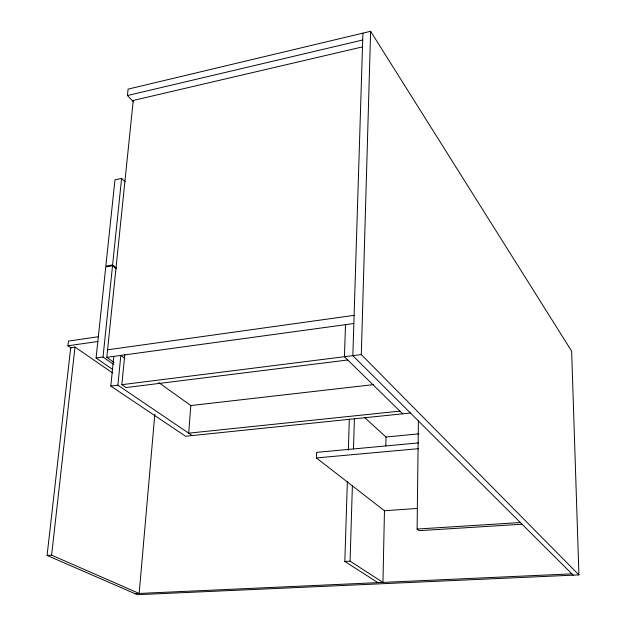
<?xml version="1.0" encoding="UTF-8"?>
<svg xmlns="http://www.w3.org/2000/svg" width="626" height="626" viewBox="0 0 626 626"><rect width="100%" height="100%" fill="white"/><g stroke="black" fill="none" stroke-linecap="round" stroke-linejoin="round"><path stroke-width="0.94" d="M522.068 524.228L419.146 530.668L417.104 529.056L418.395 420.617M384.474 510.206L382.948 582.407L350.09 561.17L344.824 561.452L347.36 481.449M385.827 445.814L386.015 437.034L364.387 417.323M112.625 372.955L75.01 347.07L70.715 347.688L47.075 555.434L137.384 594.7L578.925 574.903L361.312 354.598L370.615 31.3L128.095 89.127L127.422 95.543L133.51 101.866M362.923 33.139L352.845 355.662L573.197 575.161M350.09 561.17L352.368 485.925M353.494 448.787L354.41 418.497M348.346 450.235L349.331 419.013M345.505 324.659L344.425 356.718L402.659 413.817M417.581 508.429L384.458 510.753L316.388 457.942L316.615 452.363L418.559 442.903M154.825 414.373L139.152 593.448L51.598 555.152L47.075 555.434M347.759 359.989L126.053 387.557L121.843 384.685L124.754 354.887M192.221 435.563L117.884 385.186L120.834 355.427L124.785 358.252M410.421 413.011L185.593 436.252L110.802 386.078L113.799 356.39M114.002 362.399L106.803 357.344L133.244 100.457L362.493 46.895M113.337 364.246L103.024 357.039L112.523 265.745L105.747 266.911L96.083 357.986L112.844 369.59M112.602 264.954L121.608 178.433L114.981 179.795L105.825 266.12L112.602 264.954L116.35 268.014M51.598 555.152L75.01 347.07M71.168 347.993L67.937 345.787L68.477 341.084L98.431 336.725M127.422 95.543L362.704 40.001M67.937 345.787L97.938 341.483M107.578 349.809L354.105 315.347M96.083 357.986L103.024 357.039M106.803 357.344L353.846 323.517M110.802 386.078L117.884 385.186M121.843 384.685L361.312 354.598M373.252 384.646L190.82 405.554L188.684 433.169L399.912 411.118M386.015 437.003L418.95 433.841M316.388 457.942L418.497 448.67M417.104 529.056L520.362 522.538M134.934 593.636L571.882 573.854M344.824 561.452L377.908 582.634M158.761 382.588L191.165 405.797M112.523 265.745L116.311 268.844M121.608 178.433L125.153 181.736M370.615 31.3L571.632 351.116L578.925 574.903"/></g></svg>
